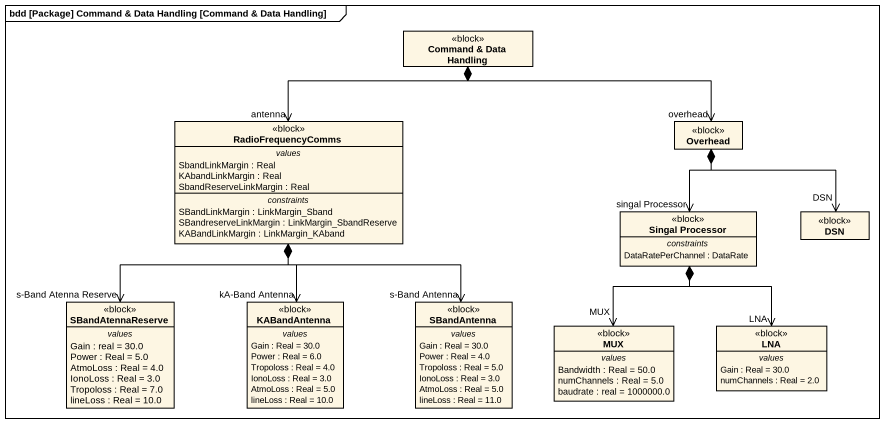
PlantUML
@startuml
mainframe bdd [Package] Command & Data Handling [Command & Data Handling]
hide circle
hide empty members
class "Command & Data Handling" as Command_Data_Handling <<block>>
class RadioFrequencyComms <<block>> {
  -- values --
  SbandLinkMargin : Real
  KAbandLinkMargin : Real
  SbandReserveLinkMargin : Real
  -- constraints --
  SBandLinkMargin : LinkMargin_Sband
  SBandreserveLinkMargin : LinkMargin_SbandReserve
  KABandLinkMargin : LinkMargin_KAband
}
class Overhead <<block>>
class "Singal Processor" as Singal_Processor <<block>> {
  -- constraints --
  DataRatePerChannel : DataRate
}
class DSN <<block>>
class SBandAtennaReserve <<block>> {
  -- values --
  Gain : real = 30.0
  Power : Real = 5.0
  AtmoLoss : Real = 4.0
  IonoLoss : Real = 3.0
  Tropoloss : Real = 7.0
  lineLoss : Real = 10.0
}
class KABandAntenna <<block>> {
  -- values --
  Gain : Real = 30.0
  Power : Real = 6.0
  Tropoloss : Real = 4.0
  IonoLoss : Real = 3.0
  AtmoLoss : Real = 5.0
  lineLoss : Real = 10.0
}
class SBandAntenna <<block>> {
  -- values --
  Gain : Real = 30.0
  Power : Real = 4.0
  Tropoloss : Real = 5.0
  IonoLoss : Real = 3.0
  AtmoLoss : Real = 5.0
  lineLoss : Real = 11.0
}
class MUX <<block>> {
  -- values --
  Bandwidth : Real = 50.0
  numChannels : Real = 5.0
  baudrate : real = 1000000.0
}
class LNA <<block>> {
  -- values --
  Gain : Real = 30.0
  numChannels : Real = 2.0
}
Command_Data_Handling *--> "antenna" RadioFrequencyComms
Command_Data_Handling *-right-> "overhead" Overhead
RadioFrequencyComms *--> "s-Band Atenna Reserve" SBandAtennaReserve
RadioFrequencyComms *--> "kA-Band Antenna" KABandAntenna
RadioFrequencyComms *--> "s-Band Antenna" SBandAntenna
Overhead *--> "singal Processor" Singal_Processor
Overhead *--> "DSN" DSN
Singal_Processor *--> "MUX" MUX
Singal_Processor *--> "LNA" LNA
@enduml
